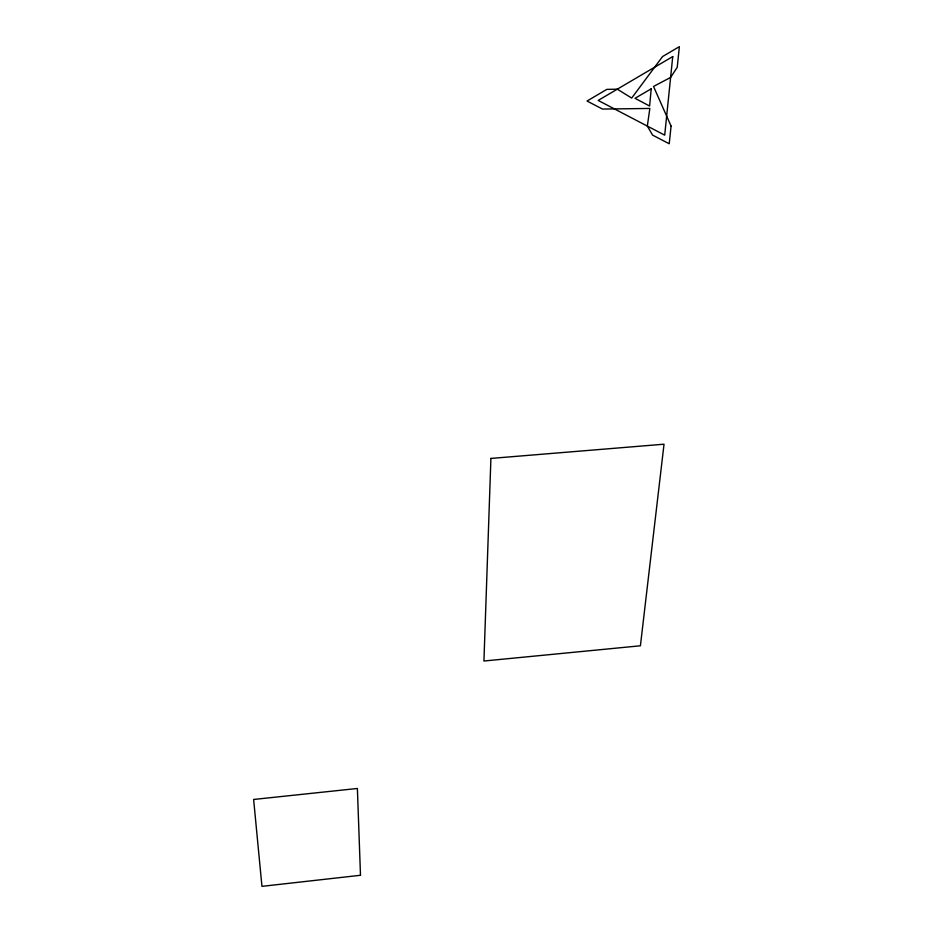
<?xml version="1.0" encoding="UTF-8"?>
<svg xmlns="http://www.w3.org/2000/svg" width="933" height="933" viewBox="0 0 933 933"><rect width="100%" height="100%" fill="white"/><g stroke="black" fill="none" stroke-linecap="round" stroke-linejoin="round"><path stroke-width="1.4" d="M490.91 458.43L483.935 661.019L640.411 645.788L664.028 444.201L490.91 458.43M651.222 88.822L649.601 106.012L635.011 98.303L651.222 88.822M672.74 56.575L664.704 135.157L598.17 100.426L672.74 56.575M671.072 126.083L669.218 143.764L652.587 135.11L647.339 126.095L649.835 108.45L602.473 109.056L587.032 101.032L606.8 89.393L617.319 89.171L631.688 98.07L662.57 56.551L679.376 46.65L677.218 67.328L670.605 77.439L653.52 86.454L671.072 126.083M360.488 875.282L261.951 886.35L253.624 799.464L357.386 788.478L360.488 875.282"/></g></svg>
